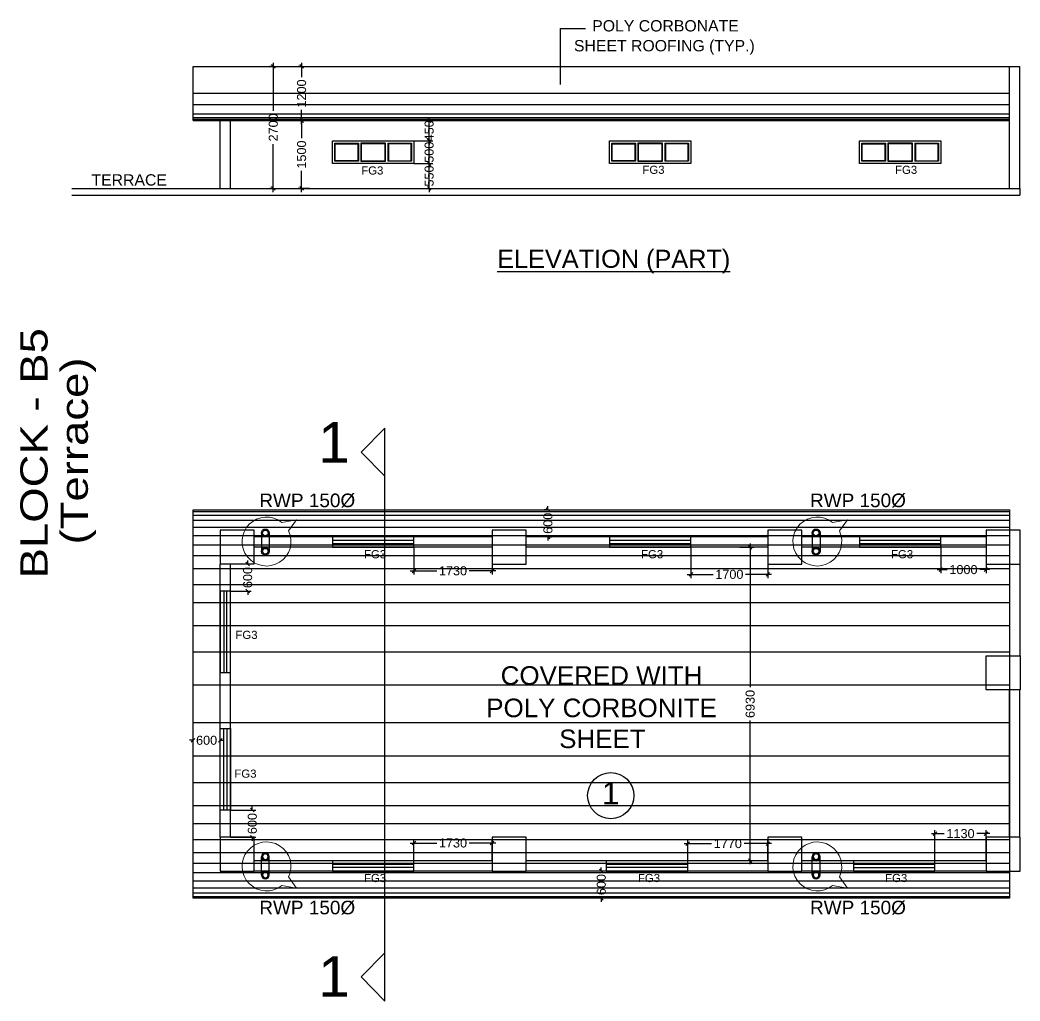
# Model space of a CAD drawing. Extents: x 7897917 to 8423973, y -6487334 to -6173396.
# Drawn here: x 8341975 to 8386182, y -6427628 to -6384242 of the extents above; entities that cross this region are included whole.
import ezdxf
from ezdxf.enums import TextEntityAlignment as Align

# ---------------------------------------------------------------- set-up
doc = ezdxf.new("R2010")
doc.units = 0
doc.header["$LTSCALE"] = 600
doc.header["$MEASUREMENT"] = 0
doc.header["$PDMODE"] = 35
doc.layers.get('0').update_dxf_attribs({"linetype": 'CONTINUOUS'})
doc.layers.get('Defpoints').update_dxf_attribs({"linetype": 'CONTINUOUS'})
for name, color, linetype in [('BLOCKS-PROP', 2, 'CONTINUOUS'), ('DIM', 8, 'CONTINUOUS'), ('Duct', 8, 'CONTINUOUS'), ('joinery', 7, 'CONTINUOUS'), ('LA-column', 3, 'CONTINUOUS'), ('LINE', 8, 'CONTINUOUS'), ('RAINWATER PIPE', 53, 'CONTINUOUS'), ('S-Col-Hatch', 30, 'CONTINUOUS'), ('TEXT', 6, 'CONTINUOUS'), ('TITLE', 7, 'CONTINUOUS'), ('Walls', 7, 'CONTINUOUS'), ('WIN', 151, 'CONTINUOUS'), ('Window', 4, 'CONTINUOUS'), ('Working Dim', 5, 'CONTINUOUS')]:
    doc.layers.add(name, color=color, linetype=linetype)
doc.styles.add('AR', font='arial.ttf')
doc.styles.add('ari', font='arial.ttf')
doc.styles.add('ARIAL', font='arial.ttf')
doc.dimstyles.new('int. dim', dxfattribs={"dimtxt": 450, "dimasz": 80, "dimexe": 80, "dimexo": 0, "dimgap": 70, "dimtad": 0, "dimdec": 0, "dimzin": 12, "dimdsep": 46, "dimtxsty": 'ari', "dimblk": 'OBLIQUE', "dimcen": 2, "dimdle": 80, "dimclrd": 256, "dimclre": 256, "dimclrt": 6, "dimadec": 0, "dimazin": 0, "dimtfac": 1, "dimtdec": 0, "dimtix": 1, "dimtmove": 2, "dimatfit": 3, "dimfxl": 1, "dimtolj": 1, "dimtzin": 0, "dimlwd": -1, "dimlwe": -1, "dimarcsym": 0})

# ---------------------------------------------------------------- blocks, each defined once
blk = doc.blocks.new('A$C2D12074D')
at = {"layer": 'S-Col-Hatch', "color": 8, "linetype": 'Continuous'}
for p, q in [((-18048, -38, -17), (0, -38, -17)), ((-18048, -121, -17), (0, -121, -17)), ((-18048, -227, -17), (0, -227, -17)), ((-18048, -382, -17), (0, -382, -17)), ((-18048, -567, -17), (0, -567, -17)), ((-18048, -779, -17), (0, -779, -17)), ((-18048, -1012, -17), (0, -1012, -17)), ((-18048, -1302, -17), (0, -1302, -17)), ((-18048, -1652, -17), (0, -1652, -17)), ((-18048, -2049, -17), (0, -2049, -17)), ((-18048, -2561, -17), (0, -2561, -17)), ((-18048, -3145, -17), (0, -3145, -17)), ((0, -3879, -17), (-18048, -3879, -17)), ((0, -4711, -17), (-18048, -4711, -17)), ((-18048, -5445, -17), (0, -5445, -17)), ((-18048, -6029, -17), (0, -6029, -17)), ((-18048, -6541, -17), (0, -6541, -17)), ((-18048, -6939, -17), (0, -6939, -17)), ((-18048, -7289, -17), (0, -7289, -17)), ((-18048, -7578, -17), (0, -7578, -17)), ((-18048, -7812, -17), (0, -7812, -17)), ((-18048, -8023, -17), (0, -8023, -17)), ((-18048, -8208, -17), (0, -8208, -17)), ((-18048, -8364, -17), (0, -8364, -17)), ((-18048, -8469, -17), (0, -8469, -17)), ((-18048, -8553, -17), (0, -8553, -17))]:
    blk.add_line(p, q, dxfattribs=at)
at = {"layer": 'S-Col-Hatch', "linetype": 'Continuous'}
blk.add_lwpolyline([(-18048, 0), (0, 0), (0, -8590), (-18048, -8590)], close=True, dxfattribs=at)
at = {"layer": 'S-Col-Hatch', "color": 7, "linetype": 'Continuous', "style": 'ARIAL'}
for s, p in [('COVERED WITH', (-9019, -3871, -18)), ('POLY CORBONITE', (-9019, -4587, -18)), ('SHEET', (-9000, -5271, -18))]:
    blk.add_text(s, height=410.4, dxfattribs=at).set_placement(p, align=Align.CENTER)
blk = doc.blocks.new('A$C13C46B60')
at = {"layer": 'RAINWATER PIPE', "color": 10}
for p, q in [((87, 87), (-317, 87)), ((87, -87), (-317, -87))]:
    blk.add_line(p, q, dxfattribs=at)
for centre, radius in [((-317, 0), 87), ((-317, 0), 62), ((87, 0), 87), ((87, 0), 62)]:
    blk.add_circle(centre, radius, dxfattribs=at)
blk = doc.blocks.new('_Oblique')
at = {"color": 0, "linetype": 'ByBlock', "lineweight": -2}
blk.add_line((-0.5, -0.5), (0.5, 0.5), dxfattribs=at)
blk = doc.blocks.new('*D2788')
at = {"layer": 'Defpoints', "color": 0, "transparency": 16777216}
for p in [(19075, 5482), (19075, 4885, 3), (20205, 4885, 3)]:
    blk.add_point(p, dxfattribs=at)
at = {"layer": 'Working Dim', "transparency": 16777216}
for p, q in [((19075, 4885), (19075, 5562)), ((20205, 4885), (20205, 5562)), ((18995, 5482), (19281, 5482)), ((20285, 5482), (19999, 5482))]:
    blk.add_line(p, q, dxfattribs=at)
at = {"layer": 'Working Dim', "transparency": 16777216, "xscale": 80, "yscale": 80, "zscale": 80, "rotation": 180}
blk.add_blockref('_Oblique', (19075, 5482), dxfattribs=at)
at = {"layer": 'Working Dim', "transparency": 16777216, "xscale": 80, "yscale": 80, "zscale": 80}
blk.add_blockref('_Oblique', (20205, 5482), dxfattribs=at)
at = {"layer": 'Working Dim', "color": 6, "transparency": 16777216, "insert": (19640, 5482), "char_height": 200, "attachment_point": 5, "style": 'ari'}
blk.add_mtext('\\A1;1130', dxfattribs=at)
blk = doc.blocks.new('*D2789')
at = {"layer": 'Defpoints', "color": 0, "transparency": 16777216}
for p in [(13611, 5261), (13611, 4885, 3), (15381, 4885, 3)]:
    blk.add_point(p, dxfattribs=at)
at = {"layer": 'Working Dim', "transparency": 16777216}
for p, q in [((13611, 4885), (13611, 5341)), ((15381, 4885), (15381, 5341)), ((13531, 5261), (14137, 5261)), ((15461, 5261), (14855, 5261))]:
    blk.add_line(p, q, dxfattribs=at)
at = {"layer": 'Working Dim', "transparency": 16777216, "xscale": 80, "yscale": 80, "zscale": 80, "rotation": 180}
blk.add_blockref('_Oblique', (13611, 5261), dxfattribs=at)
at = {"layer": 'Working Dim', "transparency": 16777216, "xscale": 80, "yscale": 80, "zscale": 80}
blk.add_blockref('_Oblique', (15381, 5261), dxfattribs=at)
at = {"layer": 'Working Dim', "color": 6, "transparency": 16777216, "insert": (14496, 5261), "char_height": 200, "attachment_point": 5, "style": 'ari'}
blk.add_mtext('\\A1;1770', dxfattribs=at)
blk = doc.blocks.new('*D2790')
at = {"layer": 'Defpoints', "color": 0, "transparency": 16777216}
for p in [(7557, 5275), (7557, 4885, 3), (9287, 4885, 3)]:
    blk.add_point(p, dxfattribs=at)
at = {"layer": 'Working Dim', "transparency": 16777216}
for p, q in [((7557, 4885), (7557, 5355)), ((9287, 4885), (9287, 5355)), ((7477, 5275), (8063, 5275)), ((9367, 5275), (8781, 5275))]:
    blk.add_line(p, q, dxfattribs=at)
at = {"layer": 'Working Dim', "transparency": 16777216, "xscale": 80, "yscale": 80, "zscale": 80, "rotation": 180}
blk.add_blockref('_Oblique', (7557, 5275), dxfattribs=at)
at = {"layer": 'Working Dim', "transparency": 16777216, "xscale": 80, "yscale": 80, "zscale": 80}
blk.add_blockref('_Oblique', (9287, 5275), dxfattribs=at)
at = {"layer": 'Working Dim', "color": 6, "transparency": 16777216, "insert": (8422, 5275), "char_height": 200, "attachment_point": 5, "style": 'ari'}
blk.add_mtext('\\A1;1730', dxfattribs=at)
blk = doc.blocks.new('*D2791')
at = {"layer": 'Defpoints', "color": 0, "transparency": 16777216}
for p in [(19205, 11815, 3), (20205, 11815, 3), (19205, 11320)]:
    blk.add_point(p, dxfattribs=at)
at = {"layer": 'Working Dim', "transparency": 16777216}
for p, q in [((19205, 11815), (19205, 11240)), ((20205, 11815), (20205, 11240)), ((19125, 11320), (19346, 11320)), ((20285, 11320), (20064, 11320))]:
    blk.add_line(p, q, dxfattribs=at)
at = {"layer": 'Working Dim', "transparency": 16777216, "xscale": 80, "yscale": 80, "zscale": 80, "rotation": 180}
blk.add_blockref('_Oblique', (19205, 11320), dxfattribs=at)
at = {"layer": 'Working Dim', "transparency": 16777216, "xscale": 80, "yscale": 80, "zscale": 80}
blk.add_blockref('_Oblique', (20205, 11320), dxfattribs=at)
at = {"layer": 'Working Dim', "color": 6, "transparency": 16777216, "insert": (19705, 11320), "char_height": 200, "attachment_point": 5, "style": 'ari'}
blk.add_mtext('\\A1;1000', dxfattribs=at)
blk = doc.blocks.new('*D2792')
at = {"layer": 'Defpoints', "color": 0, "transparency": 16777216}
for p in [(13681, 11815, 3), (15381, 11815, 3), (13681, 11215)]:
    blk.add_point(p, dxfattribs=at)
at = {"layer": 'Working Dim', "transparency": 16777216}
for p, q in [((13681, 11815), (13681, 11135)), ((15381, 11815), (15381, 11135)), ((13601, 11215), (14172, 11215)), ((15461, 11215), (14890, 11215))]:
    blk.add_line(p, q, dxfattribs=at)
at = {"layer": 'Working Dim', "transparency": 16777216, "xscale": 80, "yscale": 80, "zscale": 80, "rotation": 180}
blk.add_blockref('_Oblique', (13681, 11215), dxfattribs=at)
at = {"layer": 'Working Dim', "transparency": 16777216, "xscale": 80, "yscale": 80, "zscale": 80}
blk.add_blockref('_Oblique', (15381, 11215), dxfattribs=at)
at = {"layer": 'Working Dim', "color": 6, "transparency": 16777216, "insert": (14531, 11215), "char_height": 200, "attachment_point": 5, "style": 'ari'}
blk.add_mtext('\\A1;1700', dxfattribs=at)
blk = doc.blocks.new('*D2793')
at = {"layer": 'Defpoints', "color": 0, "transparency": 16777216}
for p in [(7557, 11815, 3), (9287, 11815, 3), (7557, 11293)]:
    blk.add_point(p, dxfattribs=at)
at = {"layer": 'Working Dim', "transparency": 16777216}
for p, q in [((7557, 11815), (7557, 11213)), ((9287, 11815), (9287, 11213)), ((7477, 11293), (8063, 11293)), ((9367, 11293), (8781, 11293))]:
    blk.add_line(p, q, dxfattribs=at)
at = {"layer": 'Working Dim', "transparency": 16777216, "xscale": 80, "yscale": 80, "zscale": 80, "rotation": 180}
blk.add_blockref('_Oblique', (7557, 11293), dxfattribs=at)
at = {"layer": 'Working Dim', "transparency": 16777216, "xscale": 80, "yscale": 80, "zscale": 80}
blk.add_blockref('_Oblique', (9287, 11293), dxfattribs=at)
at = {"layer": 'Working Dim', "color": 6, "transparency": 16777216, "insert": (8422, 11293), "char_height": 200, "attachment_point": 5, "style": 'ari'}
blk.add_mtext('\\A1;1730', dxfattribs=at)
blk = doc.blocks.new('*D2794')
at = {"layer": 'Defpoints', "color": 0, "transparency": 16777216}
for p in [(3506, 11445, 3), (3506, 10845, 3), (3884, 10845)]:
    blk.add_point(p, dxfattribs=at)
at = {"layer": 'Working Dim', "transparency": 16777216}
for p, q in [((3884, 11445), (3884, 11525)), ((3506, 11445), (3964, 11445)), ((3884, 11445), (3884, 11436)), ((3506, 10845), (3964, 10845)), ((3884, 10845), (3884, 10853)), ((3884, 10845), (3884, 10765))]:
    blk.add_line(p, q, dxfattribs=at)
at = {"layer": 'Working Dim', "transparency": 16777216, "xscale": 80, "yscale": 80, "zscale": 80}
for p, rotation in [((3884, 11445), 270), ((3884, 10845), 90)]:
    blk.add_blockref('_Oblique', p, dxfattribs=dict(at, rotation=rotation))
at = {"layer": 'Working Dim', "color": 6, "transparency": 16777216, "insert": (3884, 11145), "char_height": 200, "attachment_point": 5, "rotation": 90, "style": 'ari'}
blk.add_mtext('\\A1;600', dxfattribs=at)
blk = doc.blocks.new('*D2795')
at = {"layer": 'Defpoints', "color": 0, "transparency": 16777216}
for p in [(3506, 6005, 3), (3986, 6005), (3506, 5405, 13)]:
    blk.add_point(p, dxfattribs=at)
at = {"layer": 'Working Dim', "transparency": 16777216}
for p, q in [((3506, 6005), (4066, 6005)), ((3986, 6005), (3986, 6085)), ((3986, 6005), (3986, 5996)), ((3506, 5405), (4066, 5405)), ((3986, 5405), (3986, 5414)), ((3986, 5405), (3986, 5325))]:
    blk.add_line(p, q, dxfattribs=at)
at = {"layer": 'Working Dim', "transparency": 16777216, "xscale": 80, "yscale": 80, "zscale": 80}
for p, rotation in [((3986, 6005), 270), ((3986, 5405), 90)]:
    blk.add_blockref('_Oblique', p, dxfattribs=dict(at, rotation=rotation))
at = {"layer": 'Working Dim', "color": 6, "transparency": 16777216, "insert": (3986, 5705), "char_height": 200, "attachment_point": 5, "rotation": 90, "style": 'ari'}
blk.add_mtext('\\A1;600', dxfattribs=at)
blk = doc.blocks.new('*D2796')
at = {"layer": 'Defpoints', "color": 0, "transparency": 16777216}
for p in [(2676, 7546, 3), (3276, 7546, 3), (3276, 7546)]:
    blk.add_point(p, dxfattribs=at)
at = {"layer": 'Working Dim', "transparency": 16777216}
for p, q in [((2676, 7546), (2596, 7546)), ((2676, 7546), (2676, 7626)), ((2676, 7546), (2685, 7546)), ((3276, 7546), (3267, 7546)), ((3276, 7546), (3276, 7626)), ((3276, 7546), (3356, 7546))]:
    blk.add_line(p, q, dxfattribs=at)
at = {"layer": 'Working Dim', "transparency": 16777216, "xscale": 80, "yscale": 80, "zscale": 80}
blk.add_blockref('_Oblique', (2676, 7546), dxfattribs=at)
at = {"layer": 'Working Dim', "transparency": 16777216, "xscale": 80, "yscale": 80, "zscale": 80, "rotation": 180}
blk.add_blockref('_Oblique', (3276, 7546), dxfattribs=at)
at = {"layer": 'Working Dim', "color": 6, "transparency": 16777216, "insert": (2976, 7546), "char_height": 200, "attachment_point": 5, "style": 'ari'}
blk.add_mtext('\\A1;600', dxfattribs=at)
blk = doc.blocks.new('*D2797')
at = {"layer": 'Defpoints', "color": 0, "transparency": 16777216}
for p in [(11747, 4655, 3), (11700, 4055), (11747, 4055, 3)]:
    blk.add_point(p, dxfattribs=at)
at = {"layer": 'Working Dim', "transparency": 16777216}
for p, q in [((11747, 4655), (11620, 4655)), ((11700, 4655), (11700, 4735)), ((11700, 4655), (11700, 4646)), ((11747, 4055), (11620, 4055)), ((11700, 4055), (11700, 4064)), ((11700, 4055), (11700, 3975))]:
    blk.add_line(p, q, dxfattribs=at)
at = {"layer": 'Working Dim', "transparency": 16777216, "xscale": 80, "yscale": 80, "zscale": 80}
for p, rotation in [((11700, 4655), 270), ((11700, 4055), 90)]:
    blk.add_blockref('_Oblique', p, dxfattribs=dict(at, rotation=rotation))
at = {"layer": 'Working Dim', "color": 6, "transparency": 16777216, "insert": (11700, 4355), "char_height": 200, "attachment_point": 5, "rotation": 90, "style": 'ari'}
blk.add_mtext('\\A1;600', dxfattribs=at)
blk = doc.blocks.new('*D2798')
at = {"layer": 'Defpoints', "color": 0, "transparency": 16777216}
for p in [(10520, 12645, 3), (10520, 12645), (10520, 12045, 3)]:
    blk.add_point(p, dxfattribs=at)
at = {"layer": 'Working Dim', "transparency": 16777216}
for p, q in [((10520, 12645), (10440, 12645)), ((10520, 12645), (10520, 12725)), ((10520, 12645), (10520, 12636)), ((10520, 12045), (10520, 12054)), ((10520, 12045), (10600, 12045)), ((10520, 12045), (10520, 11965))]:
    blk.add_line(p, q, dxfattribs=at)
at = {"layer": 'Working Dim', "transparency": 16777216, "xscale": 80, "yscale": 80, "zscale": 80}
for p, rotation in [((10520, 12645), 270), ((10520, 12045), 90)]:
    blk.add_blockref('_Oblique', p, dxfattribs=dict(at, rotation=rotation))
at = {"layer": 'Working Dim', "color": 6, "transparency": 16777216, "insert": (10520, 12345), "char_height": 200, "attachment_point": 5, "rotation": 90, "style": 'ari'}
blk.add_mtext('\\A1;600', dxfattribs=at)
blk = doc.blocks.new('*D2799')
at = {"layer": 'Defpoints', "color": 0, "transparency": 16777216}
for p in [(14764, 11815, 3), (14991, 11815), (14764, 4885, 3)]:
    blk.add_point(p, dxfattribs=at)
at = {"layer": 'Working Dim', "transparency": 16777216}
for p, q in [((14764, 11815), (15071, 11815)), ((14991, 11895), (14991, 8719)), ((14991, 4805), (14991, 7981)), ((14764, 4885), (15071, 4885))]:
    blk.add_line(p, q, dxfattribs=at)
at = {"layer": 'Working Dim', "transparency": 16777216, "xscale": 80, "yscale": 80, "zscale": 80}
for p, rotation in [((14991, 11815), 90), ((14991, 4885), 270)]:
    blk.add_blockref('_Oblique', p, dxfattribs=dict(at, rotation=rotation))
at = {"layer": 'Working Dim', "color": 6, "transparency": 16777216, "insert": (14991, 8350), "char_height": 200, "attachment_point": 5, "rotation": 90, "style": 'ari'}
blk.add_mtext('\\A1;6930', dxfattribs=at)
blk = doc.blocks.new('*D2800')
at = {"layer": 'Defpoints', "color": 0, "transparency": 16777216}
for p in [(5076, 21249), (5247, 21249), (5247, 19749)]:
    blk.add_point(p, dxfattribs=at)
at = {"layer": 'DIM', "transparency": 16777216}
for p, q in [((5247, 21249), (4996, 21249)), ((5076, 21329), (5076, 20858)), ((5076, 19669), (5076, 20140)), ((5247, 19749), (4996, 19749))]:
    blk.add_line(p, q, dxfattribs=at)
at = {"layer": 'DIM', "transparency": 16777216, "xscale": 80, "yscale": 80, "zscale": 80}
for p, rotation in [((5076, 21249), 90), ((5076, 19749), 270)]:
    blk.add_blockref('_Oblique', p, dxfattribs=dict(at, rotation=rotation))
at = {"layer": 'DIM', "color": 6, "transparency": 16777216, "insert": (5076, 20499), "char_height": 200, "attachment_point": 5, "rotation": 90, "style": 'ari'}
blk.add_mtext('\\A1;1500', dxfattribs=at)
blk = doc.blocks.new('*D2801')
at = {"layer": 'Defpoints', "color": 0, "transparency": 16777216}
for p in [(5076, 22449), (5076, 22449), (5247, 21249)]:
    blk.add_point(p, dxfattribs=at)
at = {"layer": 'DIM', "transparency": 16777216}
for p, q in [((5076, 22449), (4996, 22449)), ((5076, 22529), (5076, 22208)), ((5076, 21169), (5076, 21490)), ((5247, 21249), (4996, 21249))]:
    blk.add_line(p, q, dxfattribs=at)
at = {"layer": 'DIM', "transparency": 16777216, "xscale": 80, "yscale": 80, "zscale": 80}
for p, rotation in [((5076, 22449), 90), ((5076, 21249), 270)]:
    blk.add_blockref('_Oblique', p, dxfattribs=dict(at, rotation=rotation))
at = {"layer": 'DIM', "color": 6, "transparency": 16777216, "insert": (5076, 21849), "char_height": 200, "attachment_point": 5, "rotation": 90, "style": 'ari'}
blk.add_mtext('\\A1;1200', dxfattribs=at)
blk = doc.blocks.new('*D2802')
at = {"layer": 'Defpoints', "color": 0, "transparency": 16777216}
for p in [(4450, 22449), (4450, 22449), (4450, 19749)]:
    blk.add_point(p, dxfattribs=at)
at = {"layer": 'DIM', "transparency": 16777216}
for p, q in [((4450, 22449), (4370, 22449)), ((4450, 22529), (4450, 21469)), ((4450, 19669), (4450, 20729)), ((4450, 19749), (4370, 19749))]:
    blk.add_line(p, q, dxfattribs=at)
at = {"layer": 'DIM', "transparency": 16777216, "xscale": 80, "yscale": 80, "zscale": 80}
for p, rotation in [((4450, 22449), 90), ((4450, 19749), 270)]:
    blk.add_blockref('_Oblique', p, dxfattribs=dict(at, rotation=rotation))
at = {"layer": 'DIM', "color": 6, "transparency": 16777216, "insert": (4450, 21099), "char_height": 200, "attachment_point": 5, "rotation": 90, "style": 'ari'}
blk.add_mtext('\\A1;2700', dxfattribs=at)
blk = doc.blocks.new('*D2803')
at = {"layer": 'Defpoints', "color": 0, "transparency": 16777216}
for p in [(7557, 20299, 17), (7895, 20299), (7628, 19749)]:
    blk.add_point(p, dxfattribs=at)
at = {"layer": 'DIM', "transparency": 16777216}
for p, q in [((7895, 20299), (7895, 20379)), ((7557, 20299), (7975, 20299)), ((7895, 19749), (7895, 20299)), ((7628, 19749), (7975, 19749)), ((7895, 19749), (7895, 19669))]:
    blk.add_line(p, q, dxfattribs=at)
at = {"layer": 'DIM', "transparency": 16777216, "xscale": 80, "yscale": 80, "zscale": 80}
for p, rotation in [((7895, 20299), 270), ((7895, 19749), 90)]:
    blk.add_blockref('_Oblique', p, dxfattribs=dict(at, rotation=rotation))
at = {"layer": 'DIM', "color": 6, "transparency": 16777216, "insert": (7895, 20024), "char_height": 200, "attachment_point": 5, "rotation": 90, "style": 'ari'}
blk.add_mtext('\\A1;550', dxfattribs=at)
blk = doc.blocks.new('*D2804')
at = {"layer": 'Defpoints', "color": 0, "transparency": 16777216}
for p in [(7557, 20799, 17), (7895, 20799), (7557, 20299, 17)]:
    blk.add_point(p, dxfattribs=at)
at = {"layer": 'DIM', "transparency": 16777216}
for p, q in [((7557, 20799), (7975, 20799)), ((7895, 20799), (7895, 20879)), ((7895, 20299), (7895, 20799)), ((7557, 20299), (7975, 20299)), ((7895, 20299), (7895, 20219))]:
    blk.add_line(p, q, dxfattribs=at)
at = {"layer": 'DIM', "transparency": 16777216, "xscale": 80, "yscale": 80, "zscale": 80}
for p, rotation in [((7895, 20799), 270), ((7895, 20299), 90)]:
    blk.add_blockref('_Oblique', p, dxfattribs=dict(at, rotation=rotation))
at = {"layer": 'DIM', "color": 6, "transparency": 16777216, "insert": (7895, 20549), "char_height": 200, "attachment_point": 5, "rotation": 90, "style": 'ari'}
blk.add_mtext('\\A1;500', dxfattribs=at)
blk = doc.blocks.new('*D2805')
at = {"layer": 'Defpoints', "color": 0, "transparency": 16777216}
for p in [(7895, 21249), (7905, 21249), (7557, 20799, 17)]:
    blk.add_point(p, dxfattribs=at)
at = {"layer": 'DIM', "transparency": 16777216}
for p, q in [((7905, 21249), (7815, 21249)), ((7895, 21249), (7895, 21329)), ((7895, 20799), (7895, 21249)), ((7557, 20799), (7975, 20799)), ((7895, 20799), (7895, 20719))]:
    blk.add_line(p, q, dxfattribs=at)
at = {"layer": 'DIM', "transparency": 16777216, "xscale": 80, "yscale": 80, "zscale": 80}
for p, rotation in [((7895, 21249), 270), ((7895, 20799), 90)]:
    blk.add_blockref('_Oblique', p, dxfattribs=dict(at, rotation=rotation))
at = {"layer": 'DIM', "color": 6, "transparency": 16777216, "insert": (7895, 21024), "char_height": 200, "attachment_point": 5, "rotation": 90, "style": 'ari'}
blk.add_mtext('\\A1;450', dxfattribs=at)
blk = doc.blocks.new('A$C6FC42F92')
at = {"layer": 'DIM', "color": 7}
blk.add_line((6914.6, 1781.5), (6914.6, 14449.3), dxfattribs=at)
for points in [[(6914.6, 14449.3), (6392.4, 13916.9), (6914.6, 13384.6)], [(6914.6, 2846.2), (6392.4, 2313.9), (6914.6, 1781.5)]]:
    blk.add_lwpolyline(points, dxfattribs=at)
at = {"layer": 'Duct', "color": 7}
blk.add_circle((11908.1, 6322.3), 510.6, dxfattribs=at)
at = {"layer": 'LA-column', "color": 2, "flags": 128}
for points, elevation in [([(3276.3, 11444.9), (4026.3, 11444.9), (4026.3, 12194.9), (3276.3, 12194.9)], 22.1), ([(9286.9, 11444.8), (10036.9, 11444.8), (10036.9, 12194.8), (9286.9, 12194.8)], 25), ([(15380.9, 11444.8), (16130.9, 11444.8), (16130.9, 12194.8), (15380.9, 12194.8)], 25), ([(20954.9, 12194.8), (20204.9, 12194.8), (20204.9, 11444.8), (20954.9, 11444.8)], 27.6), ([(20954.9, 12194.8), (20204.9, 12194.8), (20204.9, 11444.8), (20954.9, 11444.8)], 27.6), ([(20954.9, 8664.7), (20204.9, 8664.7), (20204.9, 9414.7), (20954.9, 9414.7)], 24.7), ([(3276.3, 4654.6), (4026.3, 4654.6), (4026.3, 5404.6), (3276.3, 5404.6)], 27.6), ([(9286.9, 4654.6), (10036.9, 4654.6), (10036.9, 5404.6), (9286.9, 5404.6)], 27.6), ([(15380.9, 4654.8), (16130.9, 4654.8), (16130.9, 5404.8), (15380.9, 5404.8)], 27.6), ([(20204.9, 4654.8), (20954.9, 4654.8), (20954.9, 5404.8), (20204.9, 5404.8)], 27)]:
    blk.add_lwpolyline(points, close=True, dxfattribs=dict(at, elevation=elevation))
at = {"layer": 'RAINWATER PIPE', "color": 10, "lineweight": 0, "elevation": 17.7}
for points in [[(4965.4, 12423.5), (4789.3, 12175, -8.7301011), (4636.5, 12365.9), (4965.4, 12423.5)], [(17138.4, 12423.5), (16962.3, 12175, -8.7301011), (16809.5, 12365.9), (17138.4, 12423.5)], [(4965.4, 4275.8), (4789.3, 4524.3, 8.7301011), (4636.5, 4333.4), (4965.4, 4275.8)], [(17138.4, 4275.8), (16962.3, 4524.3, 8.7301011), (16809.5, 4333.4), (17138.4, 4275.8)]]:
    blk.add_lwpolyline(points, format="xyb", dxfattribs=at)
at = {"layer": 'Walls', "color": 7}
for p, q in [((2676.3, 22448.9), (20724.8, 22448.9)), ((2676.3, 21248.9, 17.3), (2676.3, 22448.9, 17.3)), ((20724.8, 22448.9), (20954.8, 22448.9)), ((20724.8, 19748.9, 24.7), (20724.8, 22448.9, 24.7)), ((20954.8, 19748.9, 24.7), (20954.8, 22448.9, 24.7)), ((2676.3, 21858.1), (20724.8, 21858.1)), ((2676.3, 21606.7, 17.3), (20724.8, 21606.7, 17.3)), ((2676.3, 21400.3, 17.3), (20724.8, 21400.3, 17.3)), ((2676.3, 21315.1, 17.3), (20724.8, 21315.1, 17.3)), ((2676.3, 21279.2, 17.3), (20724.8, 21279.2, 17.3)), ((2676.3, 21263.9, 17.3), (20724.8, 21263.9, 17.3)), ((2676.3, 21254.5, 17.3), (20724.8, 21254.5, 17.3)), ((2676.3, 21248.9), (20724.8, 21248.9)), ((6331.5, 20748.9, 17.3), (6331.5, 20348.9, 17.3)), ((6981.5, 20748.9, 17.3), (6981.5, 20348.9, 17.3)), ((12455.8, 20748.9, 14.4), (12455.8, 20348.9, 14.4)), ((13105.8, 20748.9, 14.4), (13105.8, 20348.9, 14.4)), ((17980.2, 20748.9, 14.4), (17980.2, 20348.9, 14.4)), ((18630.2, 20748.9, 14.4), (18630.2, 20348.9, 14.4)), ((0, 19748.9), (20954.8, 19748.9)), ((20954.8, 19748.9), (20954.8, 19598.9)), ((0, 19598.9), (20954.8, 19598.9))]:
    blk.add_line(p, q, dxfattribs=at)
at = {"layer": 'Walls', "color": 1}
for p, q in [((3276.3, 19748.9, 17.3), (3276.3, 21248.9, 17.3)), ((3506.3, 19748.9, 17.3), (3506.3, 21248.9, 17.3)), ((9286.8, 12044.7, 17.3), (4026.3, 12044.7, 17.3)), ((15380.8, 12044.7, 17.3), (10036.8, 12044.7, 17.3)), ((20204.8, 12044.8, 17.3), (16130.8, 12044.8, 17.3)), ((9286.8, 11814.7, 17.3), (4026.3, 11814.7, 17.3)), ((15380.8, 11814.8, 17.3), (10036.9, 11814.8, 17.3)), ((15380.8, 11814.7, 17.3), (10036.9, 11814.7, 17.3)), ((20204.8, 11814.8, 17.3), (16130.8, 11814.8, 17.3)), ((3276.3, 5404.7, 17.3), (3276.3, 11444.6, 17.3)), ((3506.3, 5404.7, 17.3), (3506.3, 11444.6, 17.3)), ((9286.8, 4884.7, 17.3), (4026.3, 4884.7, 17.3)), ((15380.8, 4884.8, 17.3), (10036.8, 4884.8, 17.3)), ((20204.8, 4884.6, 17.3), (16130.9, 4884.7, 17.3)), ((9286.8, 4654.7, 17.3), (4026.3, 4654.7, 17.3)), ((15380.8, 4654.8, 17.3), (10036.8, 4654.8, 17.3)), ((20204.8, 4654.7, 17.3), (16130.9, 4654.5, 17.3))]:
    blk.add_line(p, q, dxfattribs=at)
at = {"layer": 'Walls'}
for p, q in [((20724.8, 11444.7, 22.4), (20724.8, 9414.6, 22.4)), ((20954.8, 11444.7, 22.4), (20954.8, 9414.7, 22.4)), ((20724.8, 5404.8, 22.4), (20724.8, 8664.8, 22.4)), ((20954.8, 5404.8, 22.4), (20954.8, 8664.8, 22.4))]:
    blk.add_line(p, q, dxfattribs=at)
at = {"layer": 'Walls', "color": 7}
for points, elevation in [([(5756.5, 20798.9), (7556.5, 20798.9), (7556.5, 20298.9), (5756.5, 20298.9)], 17.3), ([(11880.8, 20798.9), (13680.8, 20798.9), (13680.8, 20298.9), (11880.8, 20298.9)], 14.4), ([(17405.2, 20798.9), (19205.2, 20798.9), (19205.2, 20298.9), (17405.2, 20298.9)], 14.4), ([(6931.5, 20748.9), (6381.5, 20748.9), (6381.5, 20348.9), (6931.5, 20348.9)], 17.3), ([(13055.8, 20748.9), (12505.8, 20748.9), (12505.8, 20348.9), (13055.8, 20348.9)], 14.4), ([(18580.2, 20748.9), (18030.2, 20748.9), (18030.2, 20348.9), (18580.2, 20348.9)], 14.4)]:
    blk.add_lwpolyline(points, close=True, dxfattribs=dict(at, elevation=elevation))
for points, elevation in [([(6331.5, 20348.9), (5806.5, 20348.9), (5806.5, 20748.9), (6331.5, 20748.9)], 17.3), ([(6981.5, 20748.9), (7506.5, 20748.9), (7506.5, 20348.9), (6981.5, 20348.9)], 17.3), ([(12455.8, 20348.9), (11930.8, 20348.9), (11930.8, 20748.9), (12455.8, 20748.9)], 14.4), ([(13105.8, 20748.9), (13630.8, 20748.9), (13630.8, 20348.9), (13105.8, 20348.9)], 14.4), ([(17980.2, 20348.9), (17455.2, 20348.9), (17455.2, 20748.9), (17980.2, 20748.9)], 14.4), ([(18630.2, 20748.9), (19155.2, 20748.9), (19155.2, 20348.9), (18630.2, 20348.9)], 14.4)]:
    blk.add_lwpolyline(points, dxfattribs=dict(at, elevation=elevation))
at = {"layer": 'WIN', "linetype": 'Continuous', "elevation": 17.3}
for points in [[(5756.5, 11814.7), (7556.5, 11814.7), (7556.5, 12044.7), (5756.5, 12044.7)], [(5756.5, 11897.5), (7556.5, 11897.5), (7556.5, 11962), (5756.5, 11962)], [(11880.8, 11814.7), (13680.8, 11814.7), (13680.8, 12044.7), (11880.8, 12044.7)], [(11880.8, 11897.5), (13680.8, 11897.5), (13680.8, 11962), (11880.8, 11962)], [(17405.2, 11814.8), (19205.2, 11814.8), (19205.2, 12044.8), (17405.2, 12044.8)], [(17405.2, 11897.6), (19205.2, 11897.6), (19205.2, 11962), (17405.2, 11962)], [(3506.3, 9044.6), (3506.3, 10844.6), (3276.3, 10844.6), (3276.3, 9044.6)], [(3423.5, 9044.6), (3423.5, 10844.6), (3359, 10844.6), (3359, 9044.6)], [(3506.3, 7804.7), (3506.3, 6004.7), (3276.3, 6004.7), (3276.3, 7804.7)], [(3423.5, 7804.7), (3423.5, 6004.7), (3359, 6004.7), (3359, 7804.7)], [(5756.5, 4654.7), (7556.5, 4654.7), (7556.5, 4884.7), (5756.5, 4884.7)], [(11810.8, 4654.8), (13610.8, 4654.8), (13610.8, 4884.8), (11810.8, 4884.8)], [(17274.9, 4654.7), (19074.9, 4654.7), (19074.9, 4884.7), (17274.9, 4884.7)], [(5756.5, 4737.5), (7556.5, 4737.5), (7556.5, 4801.9), (5756.5, 4801.9)], [(11810.8, 4737.6), (13610.8, 4737.6), (13610.8, 4802), (11810.8, 4802)], [(17274.9, 4737.4), (19074.9, 4737.4), (19074.9, 4801.9), (17274.9, 4801.9)]]:
    blk.add_lwpolyline(points, close=True, dxfattribs=at)
at = {"layer": 'Window'}
for points, elevation in [([(5818.5, 20735.9), (6319.5, 20735.9), (6319.5, 20360.9), (5818.5, 20360.9)], 17.3), ([(6919.5, 20736.9), (6393.5, 20736.9), (6393.5, 20360.9), (6919.5, 20360.9)], 17.3), ([(7494.5, 20735.9), (6993.5, 20735.9), (6993.5, 20360.9), (7494.5, 20360.9)], 17.3), ([(11942.8, 20735.9), (12443.8, 20735.9), (12443.8, 20360.9), (11942.8, 20360.9)], 14.4), ([(13043.8, 20736.9), (12517.8, 20736.9), (12517.8, 20360.9), (13043.8, 20360.9)], 14.4), ([(13618.8, 20735.9), (13117.8, 20735.9), (13117.8, 20360.9), (13618.8, 20360.9)], 14.4), ([(17467.2, 20735.9), (17968.2, 20735.9), (17968.2, 20360.9), (17467.2, 20360.9)], 14.4), ([(18568.2, 20736.9), (18042.2, 20736.9), (18042.2, 20360.9), (18568.2, 20360.9)], 14.4), ([(19143.2, 20735.9), (18642.2, 20735.9), (18642.2, 20360.9), (19143.2, 20360.9)], 14.4)]:
    blk.add_lwpolyline(points, close=True, dxfattribs=dict(at, elevation=elevation))
at = {"layer": 'LINE'}
blk.add_blockref('A$C2D12074D', (20724.4, 12644.7, 17.3), dxfattribs=at)
at = {"layer": 'RAINWATER PIPE', "lineweight": 0, "rotation": 90}
for p in [(4274.5, 12044.8, 17), (16447.5, 12044.8, 17)]:
    blk.add_blockref('A$C13C46B60', p, dxfattribs=at)
at = {"layer": 'RAINWATER PIPE', "lineweight": 0, "xscale": -1, "rotation": 90}
for p in [(4274.5, 4654.5, 17), (16447.5, 4654.5, 17)]:
    blk.add_blockref('A$C13C46B60', p, dxfattribs=at)
at = {"layer": 'Duct', "color": 6, "style": 'ARIAL'}
blk.add_text('1', height=500, dxfattribs=at).set_placement((11906.8, 6128, 14.4), align=Align.CENTER)
at = {"layer": 'joinery', "style": 'ari'}
for p in [(6638.1, 20056.6, 17.3), (12853.7, 20072, 17.3), (18437.5, 20071, 17.3), (6700, 11571.4, 17.3), (12824.2, 11571.4, 17.3), (18348.7, 11571.4, 17.3), (3857.4, 9788.1, 17.3), (3834.2, 6719.1, 17.3), (6700, 4411.3, 17.3), (12754.2, 4411.4, 17.3), (18218.3, 4411.3, 17.3)]:
    blk.add_text('FG3', height=180, dxfattribs=at).set_placement(p, align=Align.CENTER)
at = {"layer": 'RAINWATER PIPE', "color": 6, "style": 'ARIAL'}
for p in [(4140.9, 12701.8, 17), (16313.9, 12701.8, 17), (4140.9, 3698.5, 17), (16313.9, 3698.5, 17)]:
    blk.add_text('RWP 150%%C', height=300, dxfattribs=at).set_placement(p)
at = {"layer": 'TEXT', "color": 7}
for s, height, style, p in [('POLY CORBONATE', 250, 'ARIAL', (13119.3, 23220.5)), ('SHEET ROOFING (TYP.)', 250, 'ARIAL', (13093.8, 22780.8)), ('%%UELEVATION (PART)', 400, 'AR', (11974.6, 17993.6))]:
    blk.add_text(s, height=height, dxfattribs=dict(at, style=style)).set_placement(p, align=Align.CENTER)
at = {"layer": 'TITLE', "color": 6, "style": 'ARIAL', "oblique": 360, "width": 1}
blk.add_text('TERRACE', height=250, rotation=359.99936, dxfattribs=at).set_placement((1264.3, 19813), align=Align.CENTER)
at = {"layer": 'TITLE', "color": 10, "style": 'ari', "oblique": 360}
for p in [(5791.7, 13687.7, 5.8), (5791.7, 1876.5, 5.8)]:
    blk.add_text('1', height=896.4, rotation=0.00005, dxfattribs=at).set_placement(p, align=Align.CENTER)
at = {"layer": 'DIM', "color": 7}
for base, p1, p2, picture, middle in [((4449.9, 22448.9), (4449.9, 19748.9), (4449.9, 22448.9), '*D2802', (4449.9, 21098.9)), ((5076.4, 22448.9), (5247.4, 21248.9), (5076.4, 22448.9), '*D2801', (5076.4, 21848.9)), ((5076.4, 21248.9), (5247.4, 19748.9), (5247.4, 21248.9), '*D2800', (5076.4, 20498.9)), ((7894.7, 21248.9), (7556.5, 20798.9, 17.3), (7905.1, 21248.9), '*D2805', (7894.7, 21023.9)), ((7894.7, 20798.9), (7556.5, 20298.9, 17.3), (7556.5, 20798.9, 17.3), '*D2804', (7894.7, 20548.9)), ((7894.7, 20298.9), (7628, 19748.9), (7556.5, 20298.9, 17.3), '*D2803', (7894.7, 20023.9))]:
    dim = blk.add_linear_dim(base=base, p1=p1, p2=p2, angle=90, dimstyle='int. dim', override={"dimtxt": 200, "dimarcsym": 1}, dxfattribs=at)
    dim.commit()
    dim.dimension.update_dxf_attribs({"geometry": picture, "text_midpoint": middle})
at = {"layer": 'Working Dim', "color": 7}
for base, p1, p2, picture, middle in [((10519.8, 12644.7, 14.4), (10519.8, 12044.7, 17.3), (10519.8, 12644.7, 17.3), '*D2798', (10519.8, 12344.7, 14.4)), ((14990.7, 11814.7, 14.4), (14764, 4884.8, 17.3), (14764, 11814.7, 17.3), '*D2799', (14990.7, 8349.8, 14.4)), ((3884.1, 10844.6, 14.4), (3506.3, 11444.6, 17.3), (3506.3, 10844.6, 17.3), '*D2794', (3884.1, 11144.6, 14.4)), ((3985.5, 6004.7, 14.4), (3506.3, 5404.6, 27.6), (3506.3, 6004.7, 17.3), '*D2795', (3985.5, 5704.7, 14.4)), ((11700.3, 4054.5, 14.4), (11747.3, 4654.8, 17.3), (11747.3, 4054.5, 17.3), '*D2797', (11700.3, 4354.7, 14.4))]:
    dim = blk.add_linear_dim(base=base, p1=p1, p2=p2, angle=90, dimstyle='int. dim', override={"dimtxt": 200, "dimarcsym": 1}, dxfattribs=at)
    dim.commit()
    dim.dimension.update_dxf_attribs({"geometry": picture, "text_midpoint": middle})
for base, p1, p2, picture, middle in [((7556.5, 11293.3, 14.4), (9286.8, 11814.7, 17.3), (7556.5, 11814.7, 17.3), '*D2793', (8421.6, 11293.3, 14.4)), ((13680.8, 11214.8, 14.4), (15380.8, 11814.7, 17.3), (13680.8, 11814.7, 17.3), '*D2792', (14530.8, 11214.8, 14.4)), ((19205.2, 11320.2, 14.4), (20204.8, 11814.8, 17.3), (19205.2, 11814.8, 17.3), '*D2791', (19705, 11320.2, 14.4)), ((3276.3, 7546.3, 14.4), (2676.3, 7546.3, 17.3), (3276.3, 7546.3, 17.3), '*D2796', (2976.3, 7546.3, 14.4)), ((19074.9, 5482, 14.4), (20204.8, 4884.6, 17.3), (19074.9, 4884.7, 17.3), '*D2788', (19639.8, 5482, 14.4)), ((7556.5, 5275.3, 14.4), (9286.8, 4884.7, 17.3), (7556.5, 4884.7, 17.3), '*D2790', (8421.6, 5275.3, 14.4)), ((13610.8, 5260.7, 14.4), (15380.8, 4884.8, 17.3), (13610.8, 4884.8, 17.3), '*D2789', (14495.8, 5260.7, 14.4))]:
    dim = blk.add_linear_dim(base=base, p1=p1, p2=p2, dimstyle='int. dim', override={"dimtxt": 200, "dimarcsym": 1}, dxfattribs=at)
    dim.commit()
    dim.dimension.update_dxf_attribs({"geometry": picture, "text_midpoint": middle})
at = {"layer": 'DIM', "color": 7}
blk.add_leader([(10797.1, 22045), (10797.1, 23286.6), (11349.8, 23286.6)], dimstyle='int. dim', override={"dimtxt": 200, "dimgap": 70, "dimtad": 0, "dimarcsym": 1}, dxfattribs=at)

msp = doc.modelspace()

# ---------------------------------------------------------------- block references
at = {"layer": 'DIM', "color": 7, "xscale": 2, "yscale": 2, "zscale": 2}
msp.add_blockref('A$C6FC42F92', (8344272.748, -6431190.971), dxfattribs=at)

# ---------------------------------------------------------------- texts
at = {"layer": 'BLOCKS-PROP', "color": 10, "style": 'ARIAL', "width": 1.2}
for s, p in [('BLOCK - B5', (8343192.635, -6403403.671, 4.494)), ('(Terrace)', (8344974.496, -6403301.977, 17.736))]:
    msp.add_text(s, height=1200, rotation=90, dxfattribs=at).set_placement(p, align=Align.CENTER)

doc.saveas('drawing.dxf')
